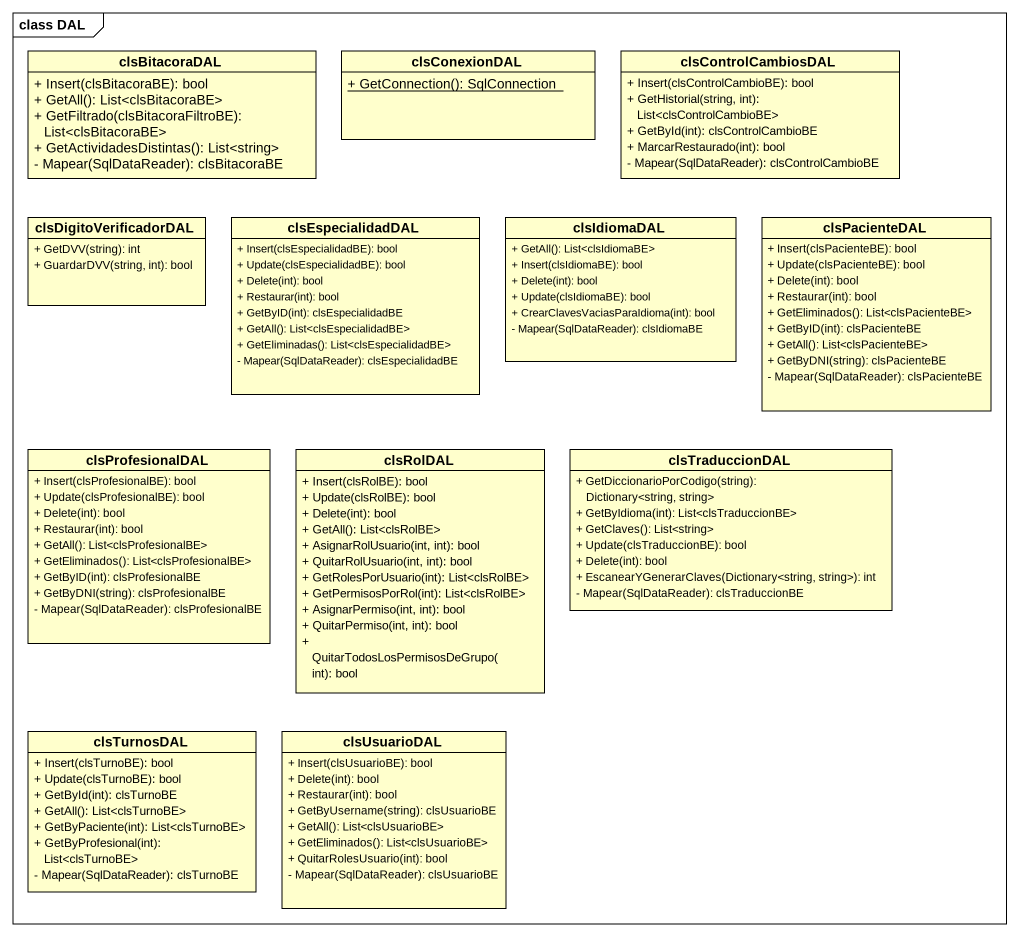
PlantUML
@startuml
mainframe class DAL
hide circle
hide empty members
skinparam classAttributeIconSize 0
class clsBitacoraDAL {
  + Insert(clsBitacoraBE): bool
  + GetAll(): List<clsBitacoraBE>
  + GetFiltrado(clsBitacoraFiltroBE): List<clsBitacoraBE>
  + GetActividadesDistintas(): List<string>
  - Mapear(SqlDataReader): clsBitacoraBE
}
class clsConexionDAL {
  {static} + GetConnection(): SqlConnection
}
class clsControlCambiosDAL {
  + Insert(clsControlCambioBE): bool
  + GetHistorial(string, int): List<clsControlCambioBE>
  + GetById(int): clsControlCambioBE
  + MarcarRestaurado(int): bool
  - Mapear(SqlDataReader): clsControlCambioBE
}
class clsDigitoVerificadorDAL {
  + GetDVV(string): int
  + GuardarDVV(string, int): bool
}
class clsEspecialidadDAL {
  + Insert(clsEspecialidadBE): bool
  + Update(clsEspecialidadBE): bool
  + Delete(int): bool
  + Restaurar(int): bool
  + GetByID(int): clsEspecialidadBE
  + GetAll(): List<clsEspecialidadBE>
  + GetEliminadas(): List<clsEspecialidadBE>
  - Mapear(SqlDataReader): clsEspecialidadBE
}
class clsIdiomaDAL {
  + GetAll(): List<clsIdiomaBE>
  + Insert(clsIdiomaBE): bool
  + Delete(int): bool
  + Update(clsIdiomaBE): bool
  + CrearClavesVaciasParaIdioma(int): bool
  - Mapear(SqlDataReader): clsIdiomaBE
}
class clsPacienteDAL {
  + Insert(clsPacienteBE): bool
  + Update(clsPacienteBE): bool
  + Delete(int): bool
  + Restaurar(int): bool
  + GetEliminados(): List<clsPacienteBE>
  + GetByID(int): clsPacienteBE
  + GetAll(): List<clsPacienteBE>
  + GetByDNI(string): clsPacienteBE
  - Mapear(SqlDataReader): clsPacienteBE
}
class clsProfesionalDAL {
  + Insert(clsProfesionalBE): bool
  + Update(clsProfesionalBE): bool
  + Delete(int): bool
  + Restaurar(int): bool
  + GetAll(): List<clsProfesionalBE>
  + GetEliminados(): List<clsProfesionalBE>
  + GetByID(int): clsProfesionalBE
  + GetByDNI(string): clsProfesionalBE
  - Mapear(SqlDataReader): clsProfesionalBE
}
class clsRolDAL {
  + Insert(clsRolBE): bool
  + Update(clsRolBE): bool
  + Delete(int): bool
  + GetAll(): List<clsRolBE>
  + AsignarRolUsuario(int, int): bool
  + QuitarRolUsuario(int, int): bool
  + GetRolesPorUsuario(int): List<clsRolBE>
  + GetPermisosPorRol(int): List<clsRolBE>
  + AsignarPermiso(int, int): bool
  + QuitarPermiso(int, int): bool
  + QuitarTodosLosPermisosDeGrupo(int): bool
}
class clsTraduccionDAL {
  + GetDiccionarioPorCodigo(string): Dictionary<string, string>
  + GetByIdioma(int): List<clsTraduccionBE>
  + GetClaves(): List<string>
  + Update(clsTraduccionBE): bool
  + Delete(int): bool
  + EscanearYGenerarClaves(Dictionary<string, string>): int
  - Mapear(SqlDataReader): clsTraduccionBE
}
class clsTurnosDAL {
  + Insert(clsTurnoBE): bool
  + Update(clsTurnoBE): bool
  + GetById(int): clsTurnoBE
  + GetAll(): List<clsTurnoBE>
  + GetByPaciente(int): List<clsTurnoBE>
  + GetByProfesional(int): List<clsTurnoBE>
  - Mapear(SqlDataReader): clsTurnoBE
}
class clsUsuarioDAL {
  + Insert(clsUsuarioBE): bool
  + Delete(int): bool
  + Restaurar(int): bool
  + GetByUsername(string): clsUsuarioBE
  + GetAll(): List<clsUsuarioBE>
  + GetEliminados(): List<clsUsuarioBE>
  + QuitarRolesUsuario(int): bool
  - Mapear(SqlDataReader): clsUsuarioBE
}
@enduml
